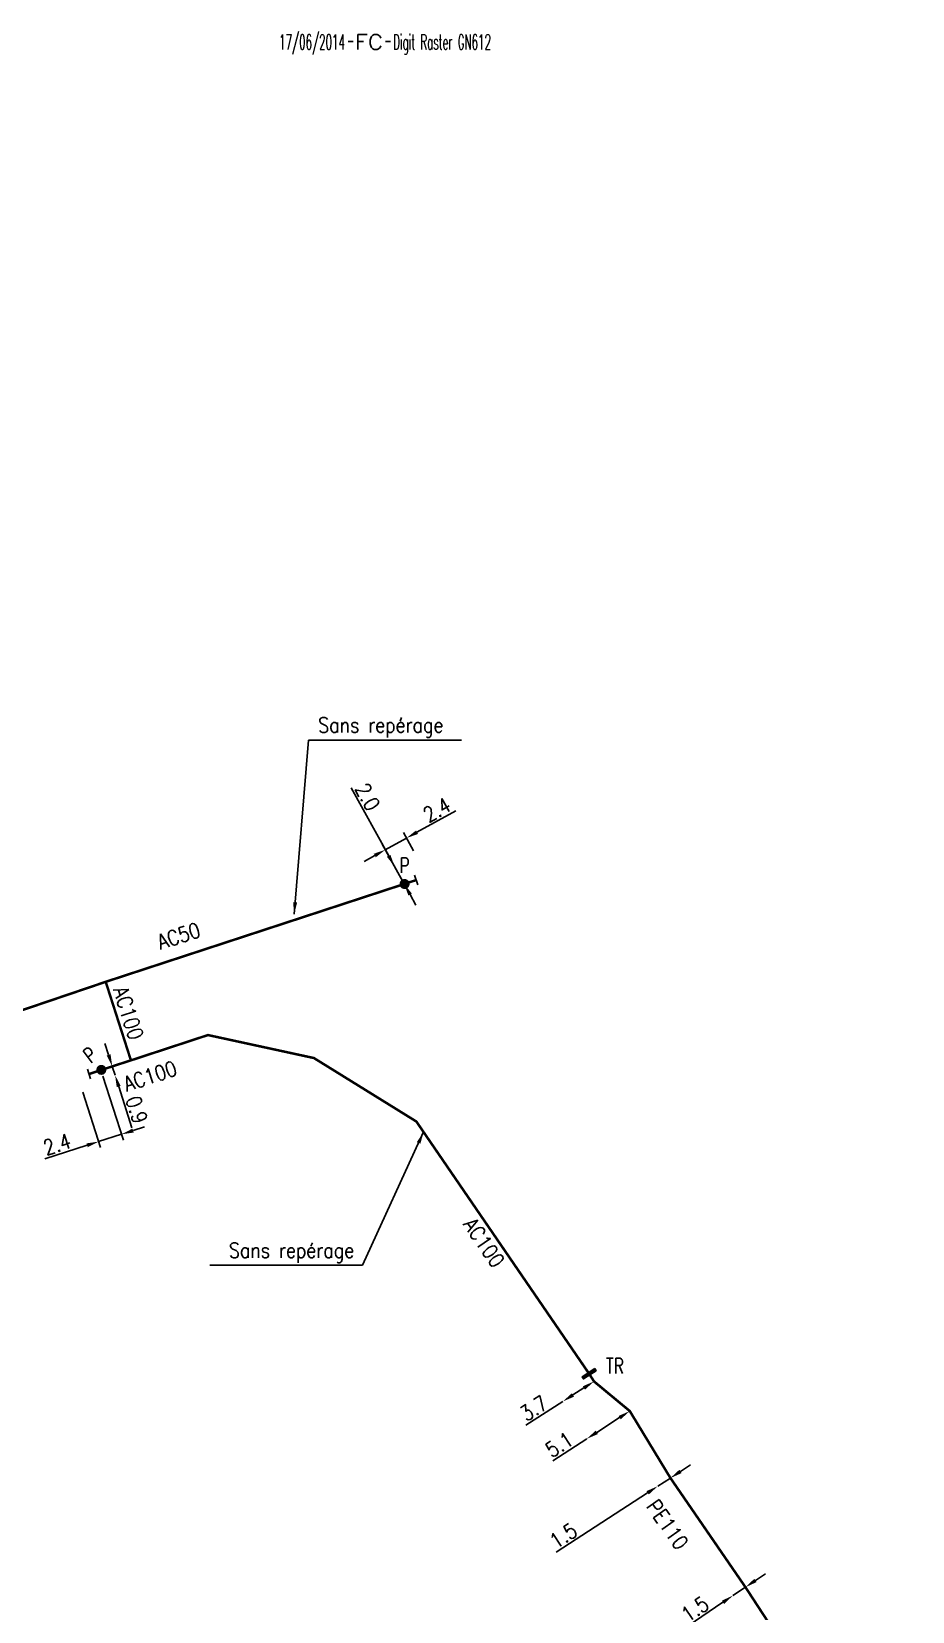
# Model space of a CAD drawing. Header units: millimetres. Extents: x 107995 to 109002, y 120994 to 122000.
# Drawn here: x 108486 to 108573.7, y 121604.5 to 121761.8 of the extents above; entities that cross this region are included whole.
import ezdxf
from ezdxf.enums import TextEntityAlignment as Align

# ---------------------------------------------------------------- set-up
doc = ezdxf.new("R2010")
doc.units = ezdxf.units.MM
doc.header["$PDMODE"] = 34
doc.linetypes.add('L_25_AP', pattern=[2000, 1000, 1000])
doc.linetypes.add('L_25_PE', pattern=[2000, 1000, 1000])
doc.layers.get('0').update_dxf_attribs({"linetype": 'CONTINUOUS'})
doc.layers.get('DEFPOINTS').update_dxf_attribs({"linetype": 'CONTINUOUS'})
for name, color, linetype in [('L_150', 1, 'CONTINUOUS'), ('L_300', 7, 'CONTINUOUS'), ('L_340', 7, 'CONTINUOUS'), ('L_910', 7, 'CONTINUOUS')]:
    doc.layers.add(name, color=color, linetype=linetype)
doc.styles.add('G_ROMANS', font='ROMANS.SHX', dxfattribs={"width": 0.75})
doc.styles.get("Standard").update_dxf_attribs({"font": 'romans.shx', "width": 0.85})
doc.dimstyles.get("Standard").update_dxf_attribs({"dimtxt": 1.5, "dimasz": 1.2, "dimexe": 0.625, "dimexo": 0.625, "dimgap": 0.25, "dimtad": 1, "dimdec": 1, "dimzin": 0, "dimdsep": 46, "dimtxsty": 'Standard', "dimcen": -0.5, "dimadec": 0, "dimazin": 0, "dimtfac": 1, "dimtdec": 1, "dimtmove": 0, "dimatfit": 3, "dimfxl": 0, "dimtolj": 1, "dimtzin": 0, "dimarcsym": 0})

# ---------------------------------------------------------------- blocks, each defined once
blk = doc.blocks.new('*D229')
at = {"layer": 'DEFPOINTS', "color": 0, "linetype": 'Continuous', "transparency": 16777216}
for p in [(108557.09, 121606.89), (108555.84, 121606.06), (108555.84, 121606.06)]:
    blk.add_point(p, dxfattribs=at)
at = {"layer": 'L_150', "color": 0, "linetype": 'Continuous', "lineweight": -2, "transparency": 16777216}
for p, q in [((108558.08, 121607.56), (108559.08, 121608.23)), ((108557.09, 121606.89), (108555.84, 121606.06)), ((108554.85, 121605.39), (108551.38, 121603.04))]:
    blk.add_line(p, q, dxfattribs=at)
at = {"layer": 'L_150', "color": 0, "linetype": 'Continuous', "transparency": 16777216}
for points in [[(108557.97, 121607.73), (108558.2, 121607.4), (108557.09, 121606.89)], [(108554.74, 121605.55), (108554.96, 121605.22), (108555.84, 121606.06)]]:
    blk.add_solid(points, dxfattribs=at)
at = {"layer": 'L_150', "color": 0, "linetype": 'Continuous', "transparency": 16777216, "insert": (108552.06, 121604.71), "char_height": 1.5, "attachment_point": 5, "rotation": 33.9682}
blk.add_mtext('\\A1;1.5', dxfattribs=at)
blk = doc.blocks.new('*D230')
at = {"layer": 'DEFPOINTS', "color": 0, "linetype": 'Continuous', "transparency": 16777216}
for p in [(108549.62, 121617.76), (108548.36, 121616.95), (108548.36, 121616.95)]:
    blk.add_point(p, dxfattribs=at)
at = {"layer": 'L_150', "color": 0, "linetype": 'Continuous', "lineweight": -2, "transparency": 16777216}
for p, q in [((108550.62, 121618.42), (108551.63, 121619.07)), ((108549.62, 121617.76), (108548.36, 121616.95)), ((108547.35, 121616.29), (108538.25, 121610.37))]:
    blk.add_line(p, q, dxfattribs=at)
at = {"layer": 'L_150', "color": 0, "linetype": 'Continuous', "transparency": 16777216}
for points in [[(108550.51, 121618.59), (108550.73, 121618.25), (108549.62, 121617.76)], [(108547.24, 121616.46), (108547.46, 121616.12), (108548.36, 121616.95)]]:
    blk.add_solid(points, dxfattribs=at)
at = {"layer": 'L_150', "color": 0, "linetype": 'Continuous', "transparency": 16777216, "insert": (108538.96, 121612.02), "char_height": 1.5, "attachment_point": 5, "rotation": 33.0512}
blk.add_mtext('\\A1;1.5', dxfattribs=at)
blk = doc.blocks.new('*D231')
at = {"layer": 'DEFPOINTS', "color": 0, "linetype": 'Continuous', "transparency": 16777216}
for p in [(108545.57, 121624.43), (108541.28, 121621.66), (108541.28, 121621.66)]:
    blk.add_point(p, dxfattribs=at)
at = {"layer": 'L_150', "color": 0, "linetype": 'Continuous', "lineweight": -2, "transparency": 16777216}
for p, q in [((108544.56, 121623.78), (108542.29, 121622.31)), ((108541.28, 121621.66), (108537.92, 121619.49))]:
    blk.add_line(p, q, dxfattribs=at)
at = {"layer": 'L_150', "color": 0, "linetype": 'Continuous', "transparency": 16777216}
for points in [[(108544.45, 121623.94), (108544.67, 121623.61), (108545.57, 121624.43)], [(108542.18, 121622.48), (108542.4, 121622.14), (108541.28, 121621.66)]]:
    blk.add_solid(points, dxfattribs=at)
at = {"layer": 'L_150', "color": 0, "linetype": 'Continuous', "transparency": 16777216, "insert": (108538.55, 121621.09), "char_height": 1.5, "attachment_point": 5, "rotation": 32.7919}
blk.add_mtext('\\A1;5.1', dxfattribs=at)
blk = doc.blocks.new('*D232')
at = {"layer": 'DEFPOINTS', "color": 0, "linetype": 'Continuous', "transparency": 16777216}
for p in [(108542.01, 121627.38), (108538.9, 121625.38), (108538.9, 121625.38)]:
    blk.add_point(p, dxfattribs=at)
at = {"layer": 'L_150', "color": 0, "linetype": 'Continuous', "lineweight": -2, "transparency": 16777216}
for p, q in [((108541, 121626.73), (108539.91, 121626.03)), ((108538.9, 121625.38), (108535.23, 121623.01))]:
    blk.add_line(p, q, dxfattribs=at)
at = {"layer": 'L_150', "color": 0, "linetype": 'Continuous', "transparency": 16777216}
for points in [[(108540.9, 121626.9), (108541.11, 121626.56), (108542.01, 121627.38)], [(108539.8, 121626.2), (108540.02, 121625.86), (108538.9, 121625.38)]]:
    blk.add_solid(points, dxfattribs=at)
at = {"layer": 'L_150', "color": 0, "linetype": 'Continuous', "transparency": 16777216, "insert": (108536.02, 121624.71), "char_height": 1.5, "attachment_point": 5, "rotation": 32.7915}
blk.add_mtext('\\A1;3.7', dxfattribs=at)
blk = doc.blocks.new('L_340_19')
at = {"linetype": 'Continuous'}
blk.add_hatch(color=0, dxfattribs=at).paths.add_polyline_path([(0.125, 0.75), (-0.125, 0.75), (-0.125, -0.75), (0.125, -0.75)])
at = {"color": 0, "linetype": 'Continuous'}
blk.add_lwpolyline([(-0.125, 0.75), (0.125, 0.75), (0.125, -0.75), (-0.125, -0.75)], close=True, dxfattribs=at)
at = {"color": 0, "linetype": 'Continuous', "width": 0.75}
for tag, height, flags, p in [('TR', 1.5, 8, (0, 3)), ('DEF_LEG', 1.2, 3, (0, -5)), ('DEF_COUP', 1.2, 3, (0, -7.5)), ('DEF_TYPE', 1.2, 3, (0, -10))]:
    blk.add_attdef(tag, text='', height=height, dxfattribs=dict(at, flags=flags)).set_placement(p, align=Align.MIDDLE)
blk = doc.blocks.new('GIS_MODF')
at = {"color": 0, "linetype": 'Continuous', "flags": 128}
for points in [[(-2.18, -0.01), (-1.68, -0.01)], [(1.52, -0.01), (2.02, -0.01)]]:
    blk.add_lwpolyline(points, dxfattribs=at)
at = {"color": 0, "linetype": 'Continuous', "width": 0.5}
blk.add_attdef('DATE', text='', height=1.5, dxfattribs=at).set_placement((-2.5, -0.8), align=Align.RIGHT)
at = {"color": 0, "linetype": 'Continuous', "width": 1.771291}
blk.add_attdef('USER', text='', height=1.5, dxfattribs=at).set_placement((-1.51, -0.8), (1.28, -0.8), align=Align.FIT)
at = {"color": 0, "linetype": 'Continuous', "width": 0.5}
blk.add_attdef('DESC', (2.29, -0.8), '', height=1.5, dxfattribs=at)
blk = doc.blocks.new('*D865')
at = {"layer": 'DEFPOINTS', "color": 0, "linetype": 'Continuous', "transparency": 16777216}
for p in [(108494.04, 121658.75), (108494.32, 121657.89), (108494.32, 121657.89)]:
    blk.add_point(p, dxfattribs=at)
at = {"layer": 'L_150', "color": 0, "linetype": 'Continuous', "lineweight": -2, "transparency": 16777216}
for p, q in [((108493.68, 121659.89), (108493.31, 121661.03)), ((108494.04, 121658.75), (108494.32, 121657.89)), ((108494.68, 121656.74), (108496, 121652.64))]:
    blk.add_line(p, q, dxfattribs=at)
at = {"layer": 'L_150', "color": 0, "linetype": 'Continuous', "transparency": 16777216}
for points in [[(108493.87, 121659.95), (108493.49, 121659.83), (108494.04, 121658.75)], [(108494.87, 121656.81), (108494.49, 121656.68), (108494.32, 121657.89)]]:
    blk.add_solid(points, dxfattribs=at)
at = {"layer": 'L_150', "color": 0, "linetype": 'Continuous', "transparency": 16777216, "insert": (108496.48, 121654.43), "char_height": 1.5, "attachment_point": 5, "rotation": 287.7396}
blk.add_mtext('\\A1;0.9', dxfattribs=at)
blk = doc.blocks.new('*D866')
at = {"layer": 'DEFPOINTS', "color": 0, "linetype": 'Continuous', "transparency": 16777216}
for p in [(108492.92, 121658.38), (108490.92, 121656.77), (108494.97, 121651.99)]:
    blk.add_point(p, dxfattribs=at)
at = {"layer": 'L_340', "color": 0, "linetype": 'Continuous', "lineweight": -2, "transparency": 16777216}
for p, q in [((108493.11, 121657.78), (108495.16, 121651.39)), ((108491.11, 121656.18), (108492.87, 121650.66)), ((108494.97, 121651.99), (108492.68, 121651.26)), ((108496.11, 121652.36), (108497.25, 121652.72)), ((108491.54, 121650.89), (108487.32, 121649.54))]:
    blk.add_line(p, q, dxfattribs=at)
at = {"layer": 'L_340', "color": 0, "linetype": 'Continuous', "transparency": 16777216}
for points in [[(108496.05, 121652.55), (108496.17, 121652.16), (108494.97, 121651.99)], [(108491.48, 121651.08), (108491.6, 121650.7), (108492.68, 121651.26)]]:
    blk.add_solid(points, dxfattribs=at)
at = {"layer": 'L_340', "color": 0, "linetype": 'Continuous', "transparency": 16777216, "insert": (108488.55, 121650.99), "char_height": 1.5, "attachment_point": 5, "rotation": 17.7396}
blk.add_mtext('\\A1;2.4', dxfattribs=at)
blk = doc.blocks.new('L_340_07')
at = {"color": 0, "linetype": 'Continuous', "const_width": 0.25, "flags": 128}
blk.add_lwpolyline([(0, 0), (1.25, 0)], dxfattribs=at)
at = {"color": 0, "linetype": 'Continuous', "flags": 128}
blk.add_lwpolyline([(1.25, -0.5), (1.25, 0.5)], dxfattribs=at)
at = {"color": 0, "linetype": 'Continuous', "style": 'G_ROMANS', "width": 0.75, "flags": 3}
for tag, p in [('DEF_LEG', (0.72, -3.47)), ('DEF_COUP', (0.72, -5.97)), ('DEF_TYPE', (0.72, -8.47))]:
    blk.add_attdef(tag, text='', height=1.2, dxfattribs=at).set_placement(p, align=Align.MIDDLE)
blk = doc.blocks.new('L_300_12')
at = {"color": 0, "linetype": 'Continuous', "const_width": 0.497, "flags": 128}
blk.add_lwpolyline([(-0.21, 0, 1), (0.29, 0, 1)], format="xyb", close=True, dxfattribs=at)
at = {"color": 0, "linetype": 'Continuous', "style": 'G_ROMANS', "width": 0.75}
blk.add_text('P', height=1.5, dxfattribs=at).set_placement((0.04, 1.85), align=Align.MIDDLE)
at = {"color": 0, "linetype": 'Continuous', "style": 'G_ROMANS', "width": 0.75, "flags": 3}
for tag, p in [('DEF_LEG', (0, -10)), ('DEF_COUP', (0, -12.5)), ('DEF_TYPE', (0, -15))]:
    blk.add_attdef(tag, text='', height=1.2, dxfattribs=at).set_placement(p, align=Align.MIDDLE)
blk = doc.blocks.new('*D867')
at = {"layer": 'DEFPOINTS', "color": 0, "linetype": 'Continuous', "transparency": 16777216}
for p in [(108522.15, 121678.66), (108522.15, 121678.66), (108523.11, 121676.91)]:
    blk.add_point(p, dxfattribs=at)
at = {"layer": 'L_340', "color": 0, "linetype": 'Continuous', "lineweight": -2, "transparency": 16777216}
for p, q in [((108521.57, 121679.71), (108517.83, 121686.49)), ((108523.11, 121676.91), (108522.15, 121678.66)), ((108523.69, 121675.86), (108524.27, 121674.81))]:
    blk.add_line(p, q, dxfattribs=at)
at = {"layer": 'L_340', "color": 0, "linetype": 'Continuous', "transparency": 16777216}
for points in [[(108521.74, 121679.81), (108521.39, 121679.62), (108522.15, 121678.66)], [(108523.87, 121675.96), (108523.52, 121675.77), (108523.11, 121676.91)]]:
    blk.add_solid(points, dxfattribs=at)
at = {"layer": 'L_340', "color": 0, "linetype": 'Continuous', "transparency": 16777216, "insert": (108519.47, 121685.58), "char_height": 1.5, "attachment_point": 5, "rotation": 298.8986}
blk.add_mtext('\\A1;2.0', dxfattribs=at)
blk = doc.blocks.new('*D868')
at = {"layer": 'DEFPOINTS', "color": 0, "linetype": 'Continuous', "transparency": 16777216}
for p in [(108523.33, 121681.48), (108524.33, 121679.67), (108523.11, 121676.91)]:
    blk.add_point(p, dxfattribs=at)
at = {"layer": 'L_340', "color": 0, "linetype": 'Continuous', "lineweight": -2, "transparency": 16777216}
for p, q in [((108524.38, 121682.06), (108528.26, 121684.2)), ((108524.03, 121680.22), (108523.03, 121682.03)), ((108522.81, 121677.46), (108520.93, 121680.87)), ((108521.23, 121680.32), (108523.33, 121681.48)), ((108520.18, 121679.74), (108519.13, 121679.16))]:
    blk.add_line(p, q, dxfattribs=at)
at = {"layer": 'L_340', "color": 0, "linetype": 'Continuous', "transparency": 16777216}
for points in [[(108524.29, 121682.24), (108524.48, 121681.89), (108523.33, 121681.48)], [(108520.08, 121679.92), (108520.28, 121679.57), (108521.23, 121680.32)]]:
    blk.add_solid(points, dxfattribs=at)
at = {"layer": 'L_340', "color": 0, "linetype": 'Continuous', "transparency": 16777216, "insert": (108526.37, 121684.3), "char_height": 1.5, "attachment_point": 5, "rotation": 28.8986}
blk.add_mtext('\\A1;2.4', dxfattribs=at)

msp = doc.modelspace()

# ---------------------------------------------------------------- linework, layer by layer
at = {"layer": 'L_150', "linetype": 'L_25_AP', "const_width": 0.25, "flags": 128}
msp.add_lwpolyline([(108493.39, 121667.17), (108523.11, 121676.91)], dxfattribs=at)
at = {"layer": 'L_150', "linetype": 'L_25_AP', "flags": 128}
for points in [[(108348.41, 121631.92, 0.25, 0.25, 0), (108349.12, 121631.78, 0.25, 0.25, 0), (108350.46, 121632.6, 0.25, 0.25, 0), (108351.98, 121633.02, 0.25, 0.25, 0), (108362.45, 121631.04, 0.25, 0.25, 0), (108379.39, 121632.31, 0.25, 0.25, 0), (108416.02, 121635.42, 0.25, 0.25, 0), (108420.61, 121635.87, 0.25, 0.25, 0), (108419.11, 121642.99, 0.25, 0.25, 0), (108428.23, 121645.81, 0.25, 0.25, 0), (108445.89, 121651.65, 0.25, 0.25, 0), (108482.39, 121663.44, 0.25, 0.25, 0), (108486.52, 121664.84, 0.25, 0.25, 0), (108493.39, 121667.17, 0.25, 0.25, 0), (108495.9, 121659.35, 0, 0, 0)], [(108541.45, 121628.25, 0.25, 0.25, 0), (108524.32, 121653.26, 0.25, 0.25, 0), (108514.12, 121659.58, 0.25, 0.25, 0), (108503.57, 121661.87, 0.25, 0.25, 0), (108495.9, 121659.35, 0.25, 0.25, 0), (108494.04, 121658.75, 0.25, 0.25, 0), (108492.92, 121658.38, 0, 0, 0)]]:
    msp.add_lwpolyline(points, format="xyseb", dxfattribs=at)
at = {"layer": 'L_150', "linetype": 'L_25_PE', "flags": 128}
msp.add_lwpolyline([(108541.59, 121628.04, 0.25, 0.25, 0), (108542.01, 121627.38, 0.25, 0.25, 0), (108545.57, 121624.43, 0.25, 0.25, 0), (108549.62, 121617.76, 0.25, 0.25, 0), (108557.09, 121606.89, 0.25, 0.25, 0), (108563.58, 121596.94, 0.25, 0.25, 0), (108579.85, 121573.25, 0.25, 0.25, 0), (108592.45, 121554.42, 0.25, 0.25, 0), (108593.13, 121553.41, 0, 0, 0)], format="xyseb", dxfattribs=at)

# ---------------------------------------------------------------- block references
at = {"layer": 'L_300'}
msp.add_blockref('L_300_12', (108523.11, 121676.91), dxfattribs=at)
at = {"layer": 'L_300', "rotation": 37.1534238395916}
msp.add_blockref('L_300_12', (108492.92, 121658.38), dxfattribs=at)
at = {"layer": 'L_340'}
for p, rotation in [((108523.11, 121676.91), 18.15439711102563), ((108492.92, 121658.38), 198.1498522780788)]:
    msp.add_blockref('L_340_07', p, dxfattribs=dict(at, rotation=rotation))
ref = msp.add_blockref('L_340_19', (108541.52, 121628.14), dxfattribs=dict(at, rotation=302.914465616072))
ref.add_attrib('TR', 'TR', dxfattribs={"layer": '0', "color": 0, "linetype": 'Continuous', "height": 1.5, "width": 0.75, "flags": 8}).set_placement((108544.1, 121628.93), align=Align.MIDDLE)
at = {"layer": 'L_910'}
ref = msp.add_blockref('GIS_MODF', (108519.72, 121760.8), dxfattribs=at)
ref.add_attrib('DATE', '17/06/2014', dxfattribs={"layer": '0', "color": 0, "linetype": 'Continuous', "height": 1.5, "width": 0.5}).set_placement((108517.21, 121760), align=Align.RIGHT)
ref.add_attrib('USER', 'FC', dxfattribs={"layer": '0', "color": 0, "linetype": 'Continuous', "height": 1.5, "width": 1.082456}).set_placement((108518.21, 121760), (108520.99, 121760), align=Align.FIT)
ref.add_attrib('DESC', 'Digit Raster GN612', (108522.01, 121760), dxfattribs={"layer": '0', "color": 0, "linetype": 'Continuous', "height": 1.5, "width": 0.5})

# ---------------------------------------------------------------- texts
at = {"layer": 'L_150', "linetype": 'Continuous', "width": 0.85}
for s, rotation, p in [('AC50', 17.5476, (108498.84, 121670.38)), ('AC100', 287.7396, (108494.11, 121666.4)), ('AC100', 18.1456, (108495.48, 121656.23)), ('AC100', 304.4041, (108528.91, 121643.01))]:
    msp.add_text(s, height=1.5, rotation=rotation, dxfattribs=at).set_placement(p)
msp.add_text('PE110', height=1.5, rotation=304.984, dxfattribs=at).set_placement((108549.33, 121613.12), align=Align.MIDDLE)
at = {"layer": 'L_150', "linetype": 'Continuous', "char_height": 1.5}
for insert, attachment_point in [((108514.55, 121691.49), 7), ((108518.12, 121639.19), 9)]:
    msp.add_mtext('\\A1;Sans repérage', dxfattribs=dict(at, insert=insert, attachment_point=attachment_point))

# ---------------------------------------------------------------- dimensions: what is measured, and where the dimension line sits
at = {"layer": 'L_150', "linetype": 'Continuous'}
for base, p1, p2, angle, picture, middle, dimtype in [((108494.32, 121657.89), (108494.04, 121658.75), (108494.32, 121657.89), 107.7396, '*D865', (108495.52, 121654.12), 160), ((108538.9, 121625.38), (108542.01, 121627.38), (108538.9, 121625.38), 212.7915, '*D232', (108536.56, 121623.87), 161), ((108541.28, 121621.66), (108545.57, 121624.43), (108541.28, 121621.66), 212.7919, '*D231', (108539.1, 121620.25), 161), ((108548.36, 121616.95), (108549.62, 121617.76), (108548.36, 121616.95), 213.0512, '*D230', (108539.51, 121611.19), 161), ((108555.84, 121606.06), (108557.09, 121606.89), (108555.84, 121606.06), 213.9682, '*D229', (108552.61, 121603.88), 161)]:
    dim = msp.add_linear_dim(base=base, p1=p1, p2=p2, angle=angle, dimstyle='Standard', dxfattribs=at)
    dim.commit()
    dim.dimension.update_dxf_attribs({"geometry": picture, "text_midpoint": middle, "dimtype": dimtype})
at = {"layer": 'L_340', "linetype": 'Continuous'}
for base, p1, p2, angle, picture, middle in [((108522.15, 121678.66), (108523.11, 121676.91), (108522.15, 121678.66), 298.8986, '*D867', (108518.59, 121685.1)), ((108523.33, 121681.48), (108523.11, 121676.91), (108524.33, 121679.67), 28.8986, '*D868', (108526.85, 121683.42)), ((108494.97, 121651.99), (108490.92, 121656.77), (108492.92, 121658.38), 17.7396, '*D866', (108488.86, 121650.03))]:
    dim = msp.add_linear_dim(base=base, p1=p1, p2=p2, angle=angle, dimstyle='Standard', dxfattribs=at)
    dim.commit()
    dim.dimension.update_dxf_attribs({"geometry": picture, "text_midpoint": middle, "dimtype": 160})

# ---------------------------------------------------------------- leaders
at = {"layer": 'L_150', "linetype": 'Continuous', "annotation_type": 0, "has_hookline": 1, "text_width": 13.78}
for points, hookline_direction in [([(108512.15, 121673.89), (108513.57, 121691.24), (108514.77, 121691.24)], 0), ([(108525.04, 121652.22), (108518.97, 121638.94), (108517.77, 121638.94)], 1)]:
    msp.add_leader(points, dimstyle='Standard', dxfattribs=dict(at, hookline_direction=hookline_direction))

doc.saveas('drawing.dxf')
